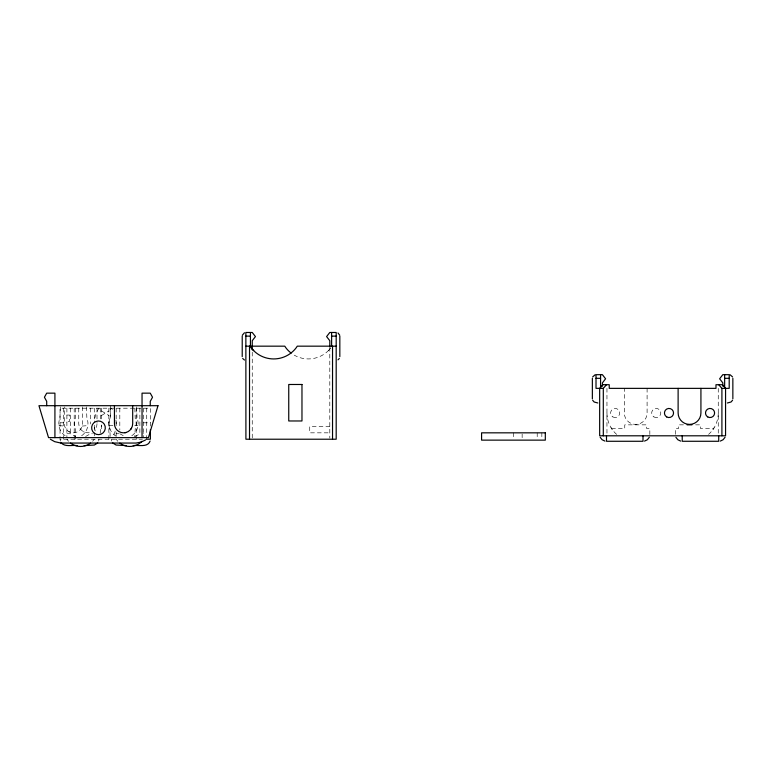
<?xml version="1.0" encoding="UTF-8"?>
<svg xmlns="http://www.w3.org/2000/svg" width="779" height="779" viewBox="0 0 779 779"><rect width="100%" height="100%" fill="white"/><g stroke="black" fill="none" stroke-linecap="round" stroke-linejoin="round"><path stroke-width="0.58" stroke-dasharray="3.9 2.92" d="M98.972 439.22L98.69 441.07M82.204 426.074L87.861 425.616M712.98 429.511L714.187 427.671M98.972 408.206L98.057 409.569A28.278 28.278 0 0 0 94.278 422.783M92.594 441.323L94.269 439.22M328.358 350.657L330.793 347.872A28.278 28.278 0 0 1 294.219 355.146M101.562 415.499L108.865 410.942M85.602 436.483L90.617 433.747L92.438 433.747M134.864 436.483L140.356 433.747M66.897 415.041L69.633 415.041L69.633 421.429L66.897 421.429M60.051 422.802L66.897 422.802M143.531 422.802L150.376 422.802M683.436 424.847L678.577 424.847L678.577 428.499L675.383 428.499L675.383 434.585M695.598 424.847L700.467 424.847L700.467 428.499L713.642 428.499M58.922 425.616L64.579 426.074M109.089 425.616L114.659 425.616M134.699 425.616L138.039 425.616M329.799 426.444L309.73 426.444L309.73 432.832L329.799 432.832M611.573 428.499L624.748 428.499L624.748 424.847L646.638 424.847L646.638 428.499L649.832 428.499L649.832 434.585M66.897 433.747L70.548 433.747L75.563 436.483M116.159 433.747L118.866 433.747M143.044 433.747L143.531 433.747M150.376 426.094L150.376 408.206L60.051 408.206L60.051 439.22L142.489 439.22M83.324 431.615L84.385 432.141M68.825 431.615L69.896 432.141M119.81 433.747L124.825 436.483M101.562 410.942L108.865 415.499M116.159 439.22L117.833 441.323M66.897 439.22L68.571 441.323M111.455 408.206L112.371 409.569M611.028 427.671L612.236 429.511M111.738 441.07L111.455 439.22M60.334 441.07L60.051 439.22M718.257 388.361L718.257 434.594M647.096 388.361L647.096 412.987A11.403 11.403 0 0 1 635.693 424.399A11.403 11.403 0 0 1 624.291 412.987L624.291 388.361M606.958 388.361L606.958 434.594M541.843 432.832L541.843 437.701M537.208 432.832L537.208 437.701M522.144 434.049L522.144 437.701M513.458 432.832L513.458 437.701M329.799 347.385L329.799 438.158M252.25 352.205L252.25 438.012M146.725 408.206L146.725 439.22M143.531 408.206L143.531 436.834M139.879 408.206L139.879 433.747M136.598 406.842L137.055 418.128A14.597 14.597 0 0 1 130.862 436.347M136.228 408.206L136.228 439.22M134.864 408.206L135.186 418.479A13.681 13.681 0 0 1 135.186 428.947L134.864 436.815M119.81 408.206L119.81 430.096M116.159 408.206L116.159 426.094M116.159 432.063L116.159 436.834M110.54 405.693L110.54 417.203L109.907 418.479A13.681 13.681 0 0 0 109.907 428.947L110.228 439.22M110.228 408.206L110.228 417.807M108.865 408.206L108.865 439.22M101.562 408.206L101.562 420.241M101.562 424.906L101.562 430.972M100.199 408.206L100.52 418.479A13.681 13.681 0 0 1 101.095 420.173M100.199 433.212L100.52 428.947A13.681 13.681 0 0 0 101.445 425.5M97.005 408.206L97.005 422.52M94.269 408.206L94.269 420.368M94.269 425.227L94.269 430.865M94.269 433.747L94.269 435.938M90.617 408.206L90.617 424.019M86.42 406.842L86.878 418.128A14.597 14.597 0 0 1 80.685 436.347M82.516 406.891L82.516 423.708A9.124 9.124 0 0 1 73.392 432.832A9.124 9.124 0 0 1 64.267 423.708L64.267 406.891M78.757 408.206L78.757 423.708A9.124 9.124 0 0 0 91.367 432.141M75.563 408.206L75.242 418.479A13.681 13.681 0 0 0 75.242 428.947L75.563 439.22M74.2 408.206L74.2 439.22M70.548 408.206L70.548 433.747M66.897 408.206L66.897 436.834M63.703 408.206L63.703 439.22M60.363 406.842L59.905 418.128A14.597 14.597 0 0 0 66.088 436.347M116.266 436.347A14.597 14.597 0 0 1 110.082 418.128M97.005 423.708A9.124 9.124 0 0 1 94.327 430.164M95.233 431.03A28.278 28.278 0 0 1 94.327 425.558M115.915 420.017A28.278 28.278 0 0 1 116.1 425.558M115.195 431.03A28.278 28.278 0 0 1 112.371 437.847M718.257 412.987A28.511 28.511 0 0 1 708.559 434.409M616.656 434.409A28.511 28.511 0 0 1 606.958 412.987M653.941 416.94A4.557 4.557 0 0 0 660.787 412.987A4.557 4.557 0 0 0 653.941 409.043A4.557 4.557 0 0 0 653.941 416.94M612.888 416.94A4.557 4.557 0 0 0 619.733 412.987A4.557 4.557 0 0 0 612.888 409.043A4.557 4.557 0 0 0 612.888 416.94"/><path stroke-width="1.17" d="M150.094 441.07C147.659 447.808 138.467 444.76 133.18 445.607M242.337 335.184L244.47 332.76M592.644 376.929L595.068 374.796M732.572 400.25L731.033 402.013L727.382 402.986M649.316 437.282L647.378 439.736L644.554 441.099M725.045 437.282L723.097 439.736L720.273 441.099M130.804 429.268L131.466 428.275M339.342 358.486L338.008 359.82M97.755 442.939L94.356 445.033L84.142 445.598M603.306 435.802L603.306 388.361L606.5 384.709M141.856 441.323C136.325 447.389 126.276 448.207 119.83 443.124M90.598 443.124C84.872 447.584 76.293 447.584 70.568 443.124M145.615 439.931L141.096 442.092L136.043 443.056L60.928 443.056M124.757 432.754L125.925 432.52M245.862 336.129L250.429 336.129M331.62 336.129L336.187 336.129M245.862 346.168L284.783 346.168L285.922 347.872A28.278 28.278 0 0 0 291.142 353.091M336.187 346.168L297.266 346.168L296.127 347.872A28.278 28.278 0 0 1 251.257 347.872L250.117 346.168M596.013 378.321L600.57 378.321M724.645 378.321L729.202 378.321M603.306 388.361L596.013 388.361L596.013 374.68L602.401 374.68L605.585 378.779L602.401 382.888L602.401 386.17M718.715 384.709L721.909 388.361L729.202 388.361L729.202 374.68L722.815 374.68L719.63 378.779L722.815 382.888L722.815 386.17M687.088 424.847L691.956 424.847M146.355 439.22L150.376 439.22L150.376 429.677M77.248 445.607C72.174 444.828 65.193 447.243 61.278 442.939M126.422 445.607L116.071 445.033L112.673 442.939M60.918 443.056L54.666 441.664L50.333 439.22M680.661 441.099L677.837 439.736L675.899 437.282M604.942 441.099L602.118 439.736L600.171 437.282M730.147 374.796L732.572 376.929M597.834 402.986L594.182 402.013L592.644 400.25M244.47 360.025L242.707 358.486M338.008 332.974L339.712 335.184M251.257 347.872L253.691 350.657M732.854 378.331L732.854 398.848M724.645 374.68L724.645 388.361M721.909 388.361L721.909 435.802M718.715 435.802L718.715 441.274L682.219 441.274L682.219 435.802M700.925 388.361L700.925 412.987A11.403 11.403 0 0 1 689.522 424.399A11.403 11.403 0 0 1 678.12 412.987L678.12 388.361M642.996 435.802L642.996 441.274L606.5 441.274L606.5 435.802M600.57 374.68L600.57 388.361M592.361 378.331L592.361 398.848M339.829 336.138L339.829 356.646M332.536 346.168L332.536 439.22M331.62 332.477L331.62 346.168M329.799 346.168L329.799 340.696L326.605 336.586L329.799 332.477L336.187 332.477L336.187 439.22L245.911 439.22L245.862 332.477L252.25 332.477L255.444 336.586L252.25 340.696L252.25 349.79M250.429 332.477L250.429 346.168M249.514 346.168L249.514 439.22M242.22 336.138L242.22 356.646M150.25 405.693L150.25 401.36L152.528 397.251L150.25 393.152L142.041 393.152L142.041 437.623M132.683 405.693L132.683 423.708A9.124 9.124 0 0 1 123.569 432.832A9.124 9.124 0 0 1 114.445 423.708L114.445 405.693M54.919 437.623L54.919 393.152L46.701 393.152L44.422 397.251L46.701 401.36L46.701 405.693M158.001 405.693L148.429 437.623L48.532 437.623L38.95 405.693L158.001 405.693M602.849 384.709L599.664 388.361L599.664 435.802L725.561 435.802L725.561 388.361L722.367 384.709L715.979 384.709L715.979 388.361L609.236 388.361L609.236 384.709L602.849 384.709M301.97 384.485L288.746 384.485L288.746 420.972L301.97 420.972L301.97 384.485M545.319 432.832L481.588 432.832L481.588 440.135L545.319 440.135L545.319 432.832M94.308 433.241A6.845 6.845 0 0 0 105.262 428.713A6.845 6.845 0 0 0 95.856 421.497A6.845 6.845 0 0 0 94.308 433.241M666.717 416.94A4.557 4.557 0 0 0 673.553 412.987A4.557 4.557 0 0 0 666.717 409.043A4.557 4.557 0 0 0 666.717 416.94M707.77 416.94A4.557 4.557 0 0 0 714.606 412.987A4.557 4.557 0 0 0 707.77 409.043A4.557 4.557 0 0 0 707.77 416.94"/></g></svg>
